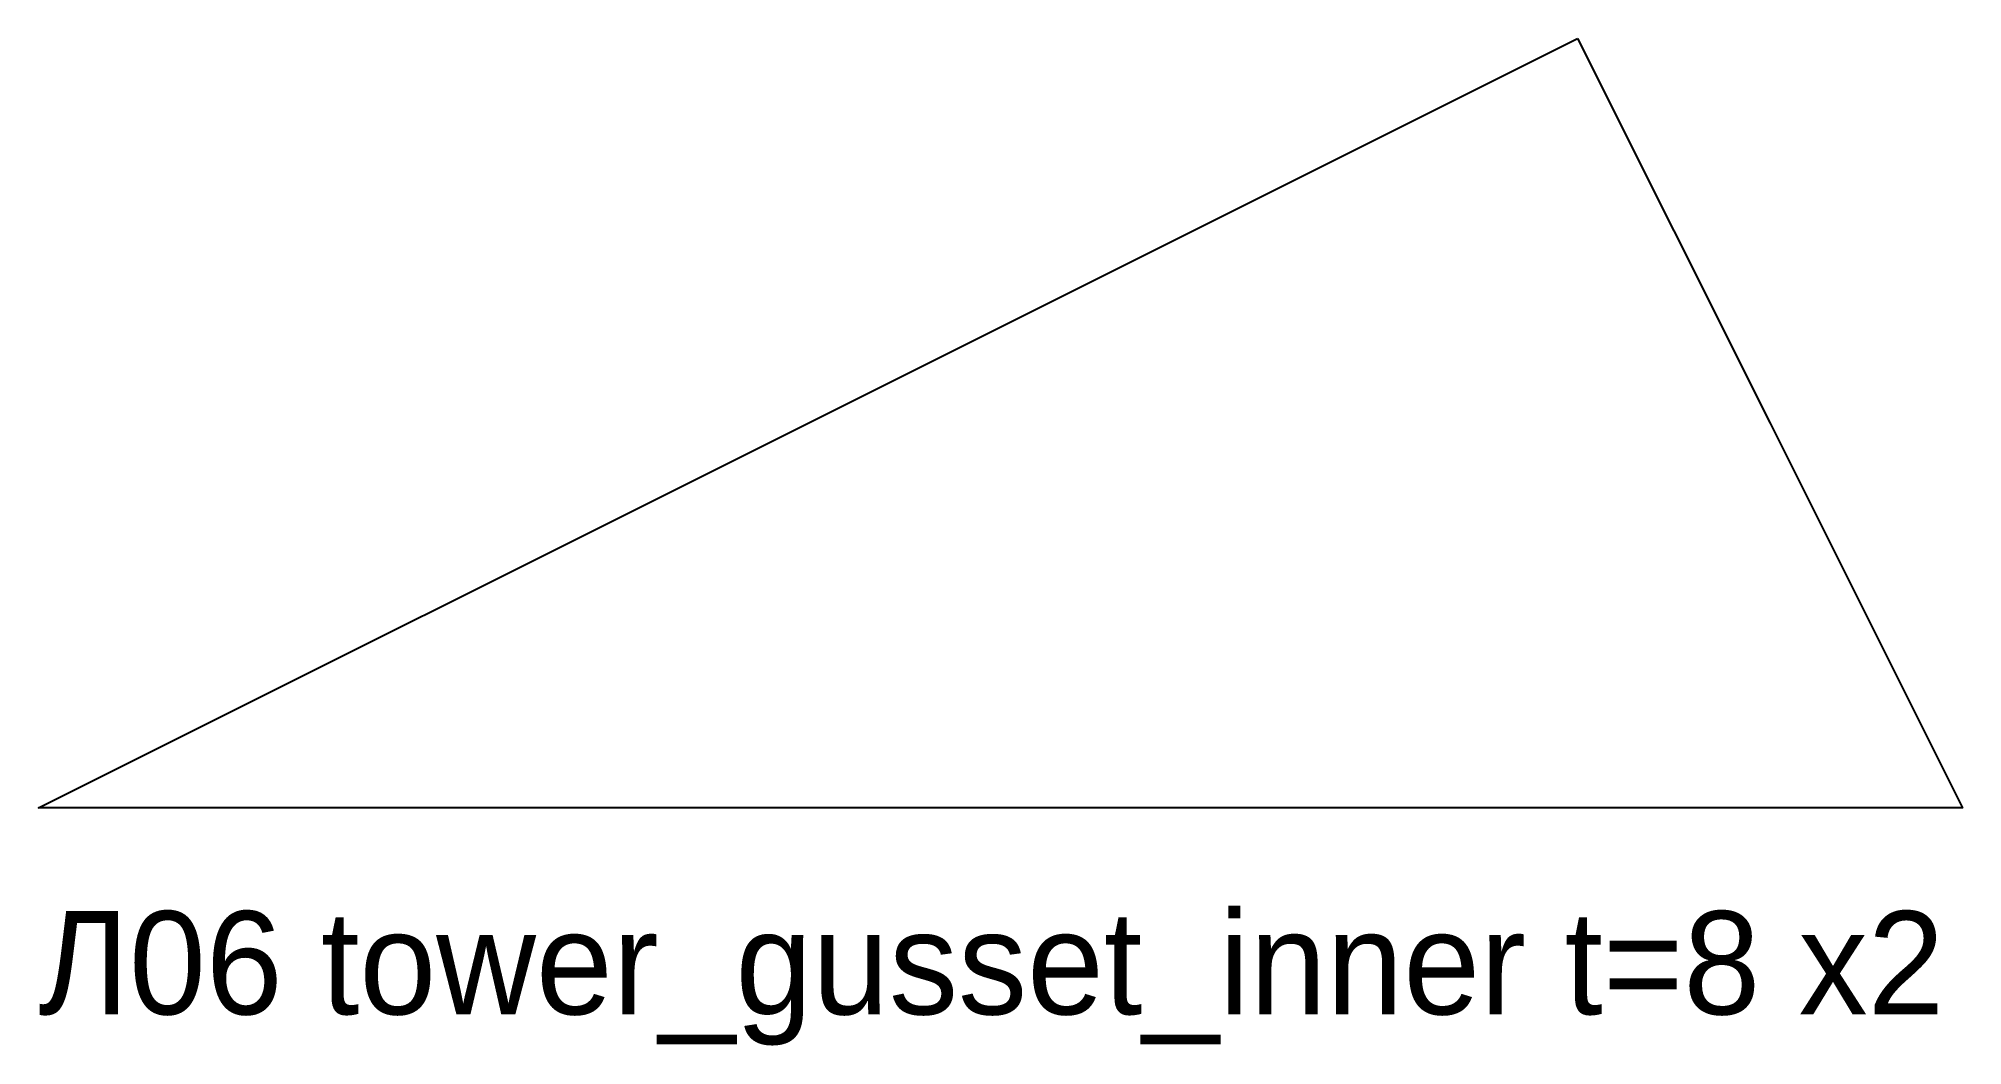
# Model space of a CAD drawing. Header units: millimetres. Extents: x 0 to 112, y -14 to 45.
import ezdxf

# ---------------------------------------------------------------- set-up
doc = ezdxf.new("R2010")
doc.units = ezdxf.units.MM

msp = doc.modelspace()

# ---------------------------------------------------------------- linework, layer by layer
at = {"layer": 'CUT'}
msp.add_lwpolyline([(89.44, 44.72), (100.62, 22.36), (111.8, 0), (55.9, 0), (0, 0), (44.72, 22.36), (89.44, 44.72)], close=True, dxfattribs=at)

# ---------------------------------------------------------------- texts
at = {"layer": 'TEXT'}
msp.add_text('Л06 tower_gusset_inner t=8 x2', height=6, dxfattribs=at).set_placement((0, -12))

doc.saveas('drawing.dxf')
